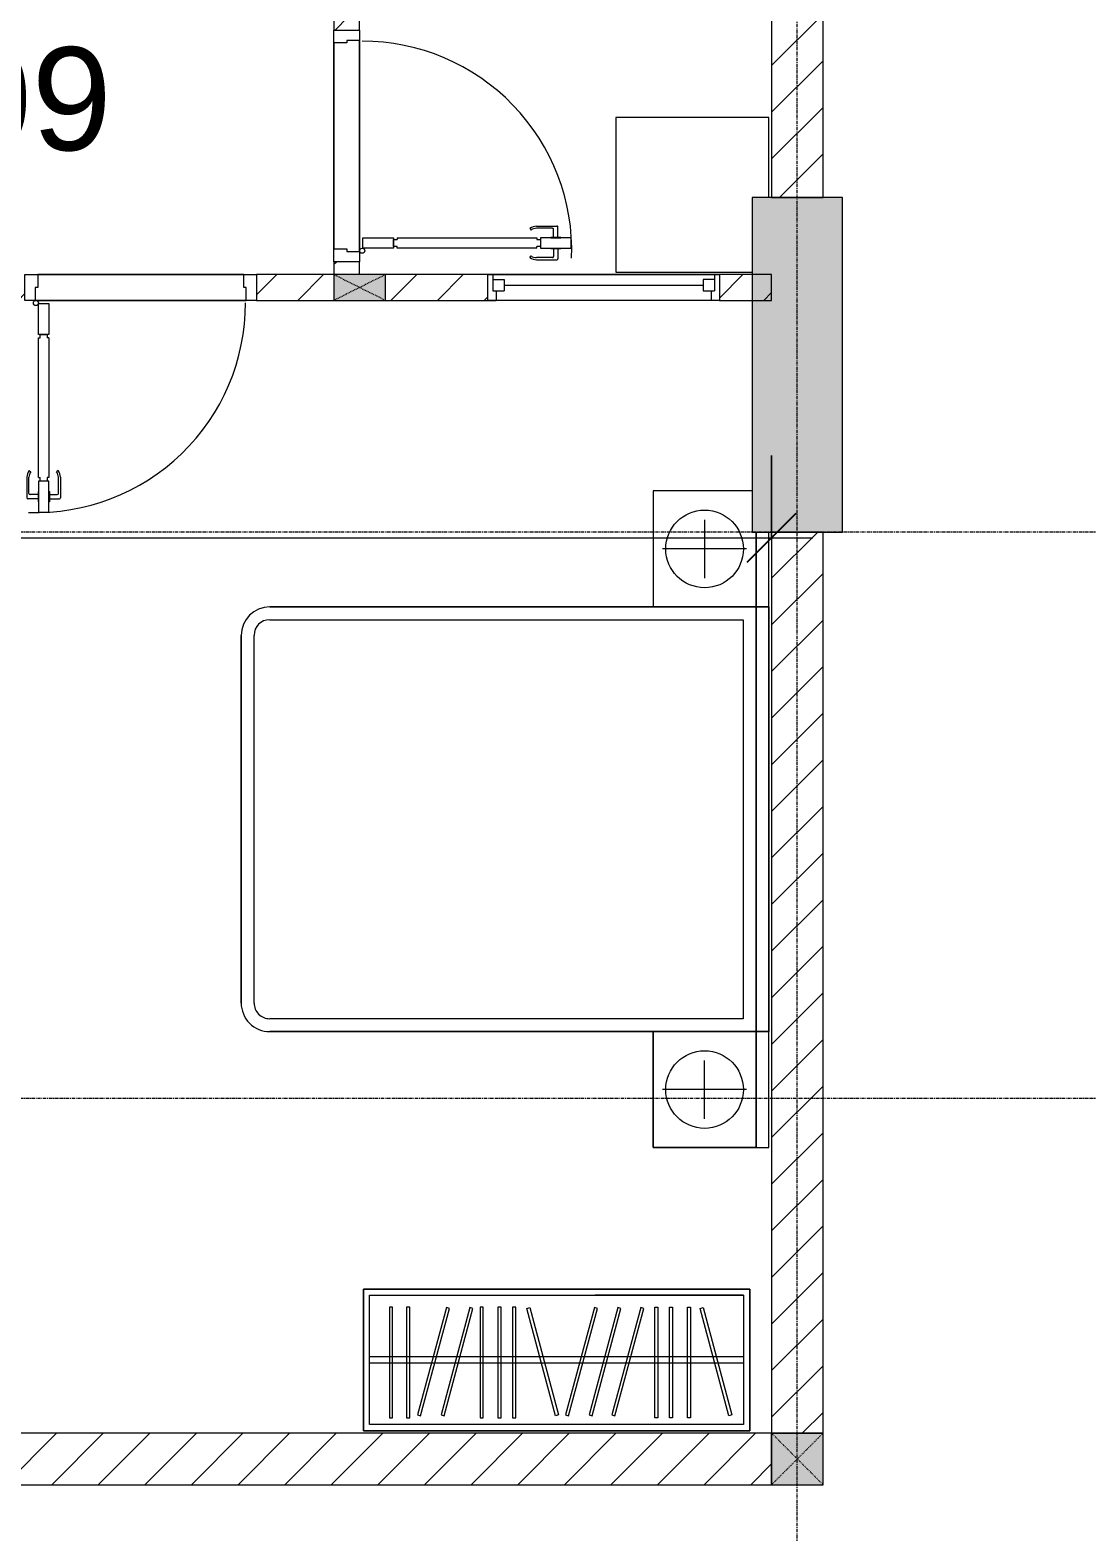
# Model space of a CAD drawing. Header units: millimetres. Extents: x 962 to 239635, y -15958 to 82755.
# Drawn here: x 136123 to 140228, y 35354 to 41187 of the extents above; entities that cross this region are included whole.
import ezdxf

# ---------------------------------------------------------------- set-up
doc = ezdxf.new("R2010")
doc.units = ezdxf.units.MM
doc.linetypes.add('Dash', pattern=[6, 3, -3])
doc.linetypes.add('Grid Line', pattern=[22.225, 12.7, -3.175, 3.175, -3.175])
for name, color, linetype, lineweight in [('0-1', 7, 'Continuous', 5), ('A-ANNO-DIMS', 211, 'Continuous', 9), ('A-ANNO-DIMS-160', 211, 'Continuous', 9), ('A-AREA-IDEN', 2, 'Continuous', 9), ('A-DETL-GENF-1', 9, 'Continuous', 9), ('A-DOOR-1', 254, 'Continuous', 9), ('A-DOOR-2', 9, 'Continuous', 9), ('A-FLOR-1', 250, 'Continuous', 9), ('A-FLOR-2', 9, 'Continuous', 9), ('A-GLAZ-1', 254, 'Continuous', 9), ('A-GLAZ-2', 9, 'Continuous', 9), ('A-WALL', 113, 'Continuous', 9), ('A-WALL-1', 253, 'Continuous', 18), ('A-WALL-2', 9, 'Continuous', 9), ('A-WALL-3', 113, 'Continuous', 18), ('A-WALL-PATT-1', 10, 'Continuous', 9), ('A-WALL-PATT-2', 111, 'Continuous', 9), ('G-IMPT-1', 254, 'Continuous', 9), ('I-FURN-1', 254, 'Continuous', 9), ('S-COLS', 52, 'Continuous', 9), ('S-COLS-1', 52, 'Continuous', 5), ('S-COLS-2', 7, 'Continuous', 18), ('S-COLS-3', 254, 'Continuous', 9), ('S-COLS-4', 253, 'Continuous', 18), ('S-COLS-5', 52, 'Dash', 9), ('S-COLS-6', 52, 'Continuous', 18), ('S-COLS-HDLN', 52, 'Dash', 9), ('S-COLS-HDLN-1', 9, 'Dash', 9), ('S-GRID-1', 1, 'Grid Line', 9)]:
    doc.layers.add(name, color=color, linetype=linetype, lineweight=lineweight)
doc.styles.add('Arial_11', font='arial_0.ttf', dxfattribs={"height": 400})
doc.styles.add('UTM Avo', font='UTM Avo.ttf', dxfattribs={"width": 0.9, "height": 400})
doc.dimstyles.new('1_Dim_chi_tiet_2_5_1', dxfattribs={"dimscale": 304.8, "dimtxt": 399.720379, "dimasz": 0.629921, "dimexe": 0.524934, "dimexo": 0.0625, "dimgap": 0.052493, "dimtad": 1, "dimdec": 0, "dimrnd": 5, "dimzin": 0, "dimdsep": 46, "dimtxsty": 'UTM Avo', "dimblk1": 'OBLIQUE', "dimblk2": 'OBLIQUE', "dimsah": 1, "dimcen": 0.09, "dimdle": 0.524934, "dimazin": 0, "dimtfac": 1, "dimtdec": 4, "dimtix": 1, "dimtmove": 0, "dimatfit": 3, "dimfxl": 1.049869, "dimfxlon": 1, "dimtvp": 1, "dimtolj": 1, "dimtzin": 0, "dimarcsym": 2})
pattern_1 = [(45, (0, 0), (-90.50967, 90.50967), [])]
pattern_2 = [(45, (61750.9, 0), (-90.50967, 90.50967), [])]

# ---------------------------------------------------------------- blocks, each defined once
blk = doc.blocks.new('NCV_TKTC_KET CAU_rvt-1-TKCS_MB TẦNG 2')
at = {"layer": 'S-COLS-1'}
blk.add_hatch(color=256, dxfattribs=at).paths.add_polyline_path([(77527.6, 39236.9), (77527.6, 40536.9), (77177.6, 40536.9), (77177.6, 39236.9)])
at = {"layer": 'A-FLOR-1'}
blk.add_line((77177.6, 40237.8), (75652.6, 40237.8), dxfattribs=at)
at = {"layer": 'S-COLS-2'}
for p, q in [((77527.6, 40536.9), (77177.6, 40536.9)), ((77177.6, 40536.9), (77177.6, 39236.9)), ((77527.6, 39236.9), (77527.6, 40536.9)), ((77177.6, 39236.9), (77527.6, 39236.9))]:
    blk.add_line(p, q, dxfattribs=at)
blk = doc.blocks.new('DOOR_CW_01 CANH MO-PANEL KINH - DIW_01-900x2200-CỬA GỖ VÂN LAMINATE-553375-TKCS_MB TẦNG 2')
at = {"layer": 'A-DETL-GENF-1'}
for p, q in [((-397, -182), (-397, -62)), ((-397, -62), (-357, -62)), ((-357, -62), (-357, -182)), ((-357, -182), (-397, -182)), ((-397, -196), (-391, -196)), ((-397, -738), (-397, -196)), ((-391, -196), (-391, -182)), ((-391, -182), (-363, -182)), ((-363, -182), (-363, -196)), ((-357, -196), (-363, -196)), ((-357, -196), (-357, -738)), ((-442, -737), (-442, -816.5)), ((-434, -799.5), (-434, -737)), ((-433.9, -711.2), (-427.3, -715.8)), ((-397, -738), (-391, -738)), ((-357, -752), (-397, -752)), ((-397, -752), (-397, -872)), ((-391, -752), (-391, -738)), ((-363, -752), (-391, -752)), ((-357, -738), (-363, -738)), ((-363, -738), (-363, -752)), ((-357, -872), (-357, -752)), ((-320.1, -711.2), (-326.7, -715.8)), ((-320, -799.5), (-320, -737)), ((-312, -737), (-312, -816.5)), ((-399, -803.5), (-430, -803.5)), ((-399, -792.2), (-399, -831.8)), ((-397, -792.2), (-399, -792.2)), ((-397, -792.2), (-397, -831.8)), ((-357, -792.2), (-357, -831.8)), ((-357, -792.2), (-355, -792.2)), ((-355, -792.2), (-355, -831.8)), ((-355, -803.5), (-324, -803.5)), ((-399, -820.5), (-438, -820.5)), ((-399, -831.8), (-397, -831.8)), ((-397, -872), (-357, -872)), ((-355, -831.8), (-357, -831.8)), ((-355, -820.5), (-316, -820.5))]:
    blk.add_line(p, q, dxfattribs=at)
blk.add_circle((-407, -60), 10, dxfattribs=at)
for centre, radius, start, end in [((-407, -60), 814, 268, 0), ((-397, -737), 45, 145, 180), ((-397, -737), 37, 145, 180), ((-357, -737), 37, 0, 35), ((-357, -737), 45, 360, 35), ((-438, -816.5), 4, 180, 270), ((-430, -799.5), 4, 180, 270), ((-324, -799.5), 4, 270, 0), ((-316, -816.5), 4, 270, 0)]:
    blk.add_arc(centre, radius, start, end, dxfattribs=at)
at = {"layer": 'A-DOOR-2'}
for p, q in [((-450, -50), (-450, 50)), ((-450, 50), (-400, 50)), ((-400, 50), (-400, 0)), ((400, 0), (400, 50)), ((400, 50), (450, 50)), ((450, 50), (450, -50)), ((-410, -50), (-450, -50)), ((-410, 0), (-410, -50)), ((-400, 0), (-410, 0)), ((-407, -50), (-382, -50)), ((410, 0), (400, 0)), ((410, -50), (410, 0)), ((450, -50), (410, -50))]:
    blk.add_line(p, q, dxfattribs=at)
blk = doc.blocks.new('M_Fixed - 900 x 1400-901190-TKCS_MB TẦNG 2')
at = {"layer": 'A-GLAZ-2'}
for p, q in [((-450, 63), (-431, 63)), ((-431, 63), (-431, 0)), ((431, 63), (431, 0)), ((448.9, 63), (431, 63)), ((-431, 44), (-387, 44)), ((-387, 44), (-387, 0)), ((-387, 22), (387, 22)), ((387, 44), (387, 0)), ((431, 44), (387, 44)), ((-450, -37), (-418, -37)), ((-431, 0), (-387, 0)), ((-418, 0), (-418, -37)), ((387, 0), (431, 0)), ((418, 0), (418, -37)), ((450, -37), (418, -37))]:
    blk.add_line(p, q, dxfattribs=at)
blk = doc.blocks.new('GIUONG NGU-2TAB-1600x2000 - GIUONG NGU-2TAB-1600x2000-V98-TKCS_MB TẦNG 2')
at = {"layer": 'I-FURN-1'}
for p, q in [((458.5, 0), (168.3, 0)), ((458.5, -50), (458.5, 0)), ((2108.2, 0), (458.5, 0)), ((458.5, 0), (458.5, -50)), ((458.5, 0), (2108.2, 0)), ((2108.2, -50), (2108.2, 0)), ((458.5, -50), (168.3, -50)), ((168.3, -50), (458.5, -50)), ((458.5, -50), (168.3, -50)), ((458.5, -450.3), (458.5, -50)), ((2108.2, -50), (458.5, -50)), ((458.5, -50), (458.5, -1938.9)), ((458.5, -50), (2108.2, -50)), ((458.5, -1938.9), (458.5, -50)), ((458.5, -450.3), (458.5, -50)), ((458.5, -50), (2108.2, -50)), ((2558.2, 0), (2108.2, 0)), ((2108.2, 0), (2108.2, -50)), ((2558.2, -50), (2108.2, -50)), ((2108.2, -50), (2108.2, -450.3)), ((2108.2, -1938.9), (2108.2, -50)), ((2108.2, -50), (2558.2, -50)), ((2108.2, -50), (2558.2, -50)), ((2108.2, -450.3), (2108.2, -50)), ((2108.2, -50), (2108.2, -1938.9)), ((2558.2, -50), (2558.2, 0)), ((2558.2, -450.3), (2558.2, -50)), ((2558.2, -50), (2558.2, -450.3)), ((8.5, -65), (8.5, -450.3)), ((8.5, -65), (8.5, -450.3)), ((233.5, -86.8), (233.5, -413.5)), ((508.5, -100), (2058.2, -100)), ((508.5, -1938.9), (508.5, -100)), ((2058.2, -100), (2058.2, -1938.9)), ((2333.2, -86.8), (2333.2, -413.5)), ((120.2, -250.2), (346.8, -250.2)), ((2446.5, -250.2), (2219.8, -250.2)), ((8.5, -450.3), (458.5, -450.3)), ((8.5, -450.3), (458.5, -450.3)), ((2108.2, -450.3), (2558.2, -450.3)), ((2558.2, -450.3), (2108.2, -450.3)), ((1997.1, -2000), (569.6, -2000)), ((569.6, -2050), (1997.1, -2050)), ((1997.1, -2050), (569.6, -2050))]:
    blk.add_line(p, q, dxfattribs=at)
for centre in [(233.5, -250.2), (2333.2, -250.2)]:
    blk.add_circle(centre, 150.7, dxfattribs=at)
for centre, radius, start, end in [((569.6, -1938.9), 111.1, 180, 270), ((569.6, -1938.9), 111.1, 180, 270), ((569.6, -1938.9), 61.1, 180, 270), ((1997.1, -1938.9), 111.1, 270, 360), ((1997.1, -1938.9), 61.1, 270, 0), ((1997.1, -1938.9), 111.1, 270, 0)]:
    blk.add_arc(centre, radius, start, end, dxfattribs=at)
blk = doc.blocks.new('TU QUAN AO-SUITE ROOM_3 - TU QUAN AO-SUITE ROOM_3-885817-TKCS_MB TẦNG 2')
at = {"layer": 'I-FURN-1'}
for p, q in [((0, 0), (-550, 0)), ((-550, 0), (-550, -1500)), ((-550, -1500), (-550, 0)), ((-550, 0), (0, 0)), ((0, -1500), (0, 0)), ((0, 0), (0, -1500)), ((-550, -24), (-550, -576)), ((-526, -24), (-24, -24)), ((-526, -1476), (-526, -24)), ((-526, -24), (-526, -600)), ((-287, -24), (-287, -576)), ((-263, -24), (-263, -576)), ((-24, -24), (-24, -1476)), ((-478.3, -181.1), (-61.3, -69.4)), ((-58.2, -80.9), (-475.2, -192.7)), ((-61.3, -69.4), (-58.2, -80.9)), ((-480.1, -229.7), (-50.1, -229.7)), ((-480.1, -241.7), (-480.1, -229.7)), ((-475.2, -192.7), (-478.3, -181.1)), ((-50.1, -229.7), (-50.1, -241.7)), ((-50.1, -241.7), (-480.1, -241.7)), ((-480.1, -299.2), (-50.1, -299.2)), ((-480.1, -311.2), (-480.1, -299.2)), ((-50.1, -311.2), (-480.1, -311.2)), ((-50.1, -299.2), (-50.1, -311.2)), ((-480.1, -356.4), (-50.1, -356.4)), ((-480.1, -368.4), (-480.1, -356.4)), ((-50.1, -368.4), (-480.1, -368.4)), ((-50.1, -356.4), (-50.1, -368.4)), ((-475.2, -411.5), (-478.3, -423.1)), ((-478.3, -423.1), (-61.3, -534.9)), ((-58.2, -523.3), (-475.2, -411.5)), ((-475.2, -500.3), (-478.3, -511.9)), ((-478.3, -511.9), (-61.3, -623.6)), ((-58.2, -612.1), (-475.2, -500.3)), ((-61.3, -534.9), (-58.2, -523.3)), ((-287, -576), (-287, -1476)), ((-263, -576), (-263, -1476)), ((-526, -1476), (-526, -600)), ((-475.2, -591.5), (-478.3, -603.1)), ((-478.3, -603.1), (-61.3, -714.9)), ((-58.2, -703.3), (-475.2, -591.5)), ((-61.3, -623.6), (-58.2, -612.1)), ((-478.3, -853.9), (-61.3, -742.1)), ((-58.2, -753.7), (-475.2, -865.5)), ((-61.3, -714.9), (-58.2, -703.3)), ((-61.3, -742.1), (-58.2, -753.7)), ((-475.2, -865.5), (-478.3, -853.9)), ((-480.1, -908.6), (-480.1, -920.6)), ((-480.1, -908.6), (-480.1, -920.6)), ((-50.1, -908.6), (-480.1, -908.6)), ((-480.1, -920.6), (-50.1, -920.6)), ((-50.1, -920.6), (-50.1, -908.6)), ((-480.1, -965.8), (-480.1, -977.8)), ((-480.1, -965.8), (-480.1, -977.8)), ((-50.1, -965.8), (-480.1, -965.8)), ((-480.1, -977.8), (-50.1, -977.8)), ((-50.1, -977.8), (-50.1, -965.8)), ((-480.1, -1035.3), (-480.1, -1047.3)), ((-480.1, -1035.3), (-480.1, -1047.3)), ((-50.1, -1035.3), (-480.1, -1035.3)), ((-480.1, -1047.3), (-50.1, -1047.3)), ((-50.1, -1047.3), (-50.1, -1035.3)), ((-475.2, -1075.3), (-478.3, -1086.9)), ((-478.3, -1086.9), (-61.3, -1198.6)), ((-58.2, -1187.1), (-475.2, -1075.3)), ((-475.2, -1166.5), (-478.3, -1178.1)), ((-58.2, -1278.3), (-475.2, -1166.5)), ((-478.3, -1178.1), (-61.3, -1289.9)), ((-61.3, -1198.6), (-58.2, -1187.1)), ((-61.3, -1289.9), (-58.2, -1278.3)), ((-480.1, -1320.5), (-480.1, -1332.5)), ((-480.1, -1320.5), (-480.1, -1332.5)), ((-50.1, -1320.5), (-480.1, -1320.5)), ((-480.1, -1332.5), (-50.1, -1332.5)), ((-50.1, -1332.5), (-50.1, -1320.5)), ((-480.1, -1386.9), (-480.1, -1398.9)), ((-480.1, -1386.9), (-480.1, -1398.9)), ((-50.1, -1386.9), (-480.1, -1386.9)), ((-480.1, -1398.9), (-50.1, -1398.9)), ((-50.1, -1398.9), (-50.1, -1386.9)), ((-550, -1500), (0, -1500)), ((0, -1500), (-550, -1500)), ((-24, -1476), (-526, -1476))]:
    blk.add_line(p, q, dxfattribs=at)
blk = doc.blocks.new('MAY GIAT - MAY GIAT_dwg-V15-TKCS_MB TẦNG 2')
at = {"layer": 'G-IMPT-1'}
blk.add_line((315, 596.6), (5, 596.6), dxfattribs=at)
at = {"layer": 'G-IMPT-1', "flags": 128}
blk.add_lwpolyline([(5, 596.6), (5, 2.3), (605, 2.3), (605, 531.6)], dxfattribs=at)
blk = doc.blocks.new('MAY GIAT - MAY GIAT-V100-TKCS_MB TẦNG 2')
at = {"layer": 'I-FURN-1'}
for p, q in [((5, 596.6), (5, 2.3)), ((315, 596.6), (5, 596.6)), ((605, 2.3), (605, 531.6)), ((5, 2.3), (605, 2.3))]:
    blk.add_line(p, q, dxfattribs=at)
blk.add_blockref('MAY GIAT - MAY GIAT_dwg-V15-TKCS_MB TẦNG 2', (0, 0))
blk = doc.blocks.new('G1_SOF - BO TRU - 100x200-745959-TKCS_MB TẦNG 2')
at = {"layer": 'S-COLS'}
blk.add_hatch(color=256, dxfattribs=at).paths.add_polyline_path([(-50, 100), (-50, -100), (50, -100), (50, 100)])
at = {"layer": 'S-COLS-4'}
for p, q in [((50, 100), (-50, 100)), ((-50, 100), (-50, -100)), ((50, -100), (50, 100)), ((-50, -100), (50, -100))]:
    blk.add_line(p, q, dxfattribs=at)
at = {"layer": 'S-COLS-HDLN-1'}
for p, q in [((50, 100), (-50, -100)), ((-50, 100), (50, -100))]:
    blk.add_line(p, q, dxfattribs=at)
blk = doc.blocks.new('DOOR_CW_01 CANH MO-PANEL KINH - DIG_01-900x2200-CỬA NHÔM KÍNH-901215-TKCS_MB TẦNG 2')
at = {"layer": 'A-DETL-GENF-1'}
for p, q in [((-397, -182), (-397, -62)), ((-397, -62), (-357, -62)), ((-357, -62), (-357, -182)), ((-357, -182), (-397, -182)), ((-397, -196), (-391, -196)), ((-397, -738), (-397, -196)), ((-391, -196), (-391, -182)), ((-391, -182), (-363, -182)), ((-363, -182), (-363, -196)), ((-357, -196), (-363, -196)), ((-357, -196), (-357, -738)), ((-442, -737), (-442, -816.5)), ((-434, -799.5), (-434, -737)), ((-433.9, -711.2), (-427.3, -715.8)), ((-397, -738), (-391, -738)), ((-357, -752), (-397, -752)), ((-397, -752), (-397, -872)), ((-391, -752), (-391, -738)), ((-363, -752), (-391, -752)), ((-357, -738), (-363, -738)), ((-363, -738), (-363, -752)), ((-357, -872), (-357, -752)), ((-320.1, -711.2), (-326.7, -715.8)), ((-320, -799.5), (-320, -737)), ((-312, -737), (-312, -816.5)), ((-399, -803.5), (-430, -803.5)), ((-399, -792.2), (-399, -831.8)), ((-397, -792.2), (-399, -792.2)), ((-397, -792.2), (-397, -831.8)), ((-357, -792.2), (-357, -831.8)), ((-357, -792.2), (-355, -792.2)), ((-355, -792.2), (-355, -831.8)), ((-355, -803.5), (-324, -803.5)), ((-399, -820.5), (-438, -820.5)), ((-399, -831.8), (-397, -831.8)), ((-397, -872), (-357, -872)), ((-355, -831.8), (-357, -831.8)), ((-355, -820.5), (-316, -820.5))]:
    blk.add_line(p, q, dxfattribs=at)
blk.add_circle((-407, -60), 10, dxfattribs=at)
for centre, radius, start, end in [((-407, -60), 814, 268, 0), ((-397, -737), 45, 145, 180), ((-397, -737), 37, 145, 180), ((-357, -737), 37, 0, 35), ((-357, -737), 45, 360, 35), ((-438, -816.5), 4, 180, 270), ((-430, -799.5), 4, 180, 270), ((-324, -799.5), 4, 270, 0), ((-316, -816.5), 4, 270, 0)]:
    blk.add_arc(centre, radius, start, end, dxfattribs=at)
at = {"layer": 'A-DOOR-2'}
for p, q in [((-450, -50), (-450, 50)), ((-450, 50), (-400, 50)), ((-400, 50), (-400, 0)), ((400, 0), (400, 50)), ((400, 50), (450, 50)), ((450, 50), (450, -50)), ((-410, -50), (-450, -50)), ((-410, 0), (-410, -50)), ((-400, 0), (-410, 0)), ((-407, -50), (-382, -50)), ((410, 0), (400, 0)), ((410, -50), (410, 0)), ((450, -50), (410, -50))]:
    blk.add_line(p, q, dxfattribs=at)
blk = doc.blocks.new('NCV_TKTC_TANG 2_rvt-1-TKCS_MB TẦNG 2')
at = {"layer": 'A-WALL-PATT-1'}
h = blk.add_hatch(dxfattribs=at)
h.set_pattern_fill('FP_1', color=256, style=0, pattern_type=2)
h.set_pattern_definition(pattern_1)
h.paths.add_polyline_path([(75652.6, 40236.9), (75652.6, 40286.9), (75552.6, 40286.9), (75552.6, 40236.9)])
h.paths.add_polyline_path([(75552.6, 41186.9), (75652.6, 41186.9), (75652.6, 41236.9), (75552.6, 41236.9)])
h = blk.add_hatch(dxfattribs=at)
h.set_pattern_fill('FP_1', color=256, style=0, pattern_type=2)
h.set_pattern_definition(pattern_1)
h.paths.add_polyline_path([(77050.5, 40136.9), (77252.6, 40136.9), (77252.6, 40236.9), (77050.5, 40236.9)])
h.paths.add_polyline_path([(76150.5, 40136.9), (76150.5, 40236.9), (75752.6, 40236.9), (75752.6, 40136.9)])
h.paths.add_polyline_path([(75552.6, 40136.9), (75552.6, 40236.9), (75252.5, 40236.9), (75252.5, 40136.9), (75459.2, 40136.9)])
h.paths.add_polyline_path([(74252.6, 40136.9), (74352.5, 40136.9), (74352.5, 40236.9), (74050.9, 40236.9), (74050.9, 40136.9), (74152.6, 40136.9)])
h.paths.add_polyline_path([(73041.1, 40136.9), (73250.9, 40136.9), (73250.9, 40236.9), (72452.6, 40236.9), (72452.6, 40136.9)])
at = {"layer": 'A-FLOR-2'}
for p, q in [((75552.6, 40336.9), (75552.6, 41136.9)), ((75552.6, 41136.9), (75552.6, 40336.9)), ((75652.6, 40326.9), (75652.6, 41146.9)), ((74402.5, 40236.9), (75202.5, 40236.9)), ((75202.5, 40236.9), (74402.5, 40236.9)), ((75212.5, 40136.9), (74392.5, 40136.9)), ((74392.5, 40136.9), (75212.5, 40136.9))]:
    blk.add_line(p, q, dxfattribs=at)
at = {"layer": 'A-WALL-1'}
for p, q in [((75552.6, 41236.9), (75552.6, 41186.9)), ((75552.6, 41186.9), (75652.6, 41186.9)), ((75652.6, 41186.9), (75652.6, 41236.9)), ((75552.6, 40286.9), (75552.6, 40236.9)), ((75652.6, 40286.9), (75552.6, 40286.9)), ((75652.6, 40236.9), (75652.6, 40286.9)), ((75552.6, 40236.9), (75252.5, 40236.9)), ((75252.5, 40236.9), (75252.5, 40136.9)), ((76150.5, 40236.9), (75752.6, 40236.9)), ((76150.5, 40136.9), (76150.5, 40236.9)), ((77252.6, 40236.9), (77050.5, 40236.9)), ((77050.5, 40236.9), (77050.5, 40136.9)), ((77252.6, 40136.9), (77252.6, 40236.9)), ((75252.5, 40136.9), (75552.6, 40136.9)), ((75752.6, 40136.9), (76150.5, 40136.9)), ((77050.5, 40136.9), (77252.6, 40136.9))]:
    blk.add_line(p, q, dxfattribs=at)
at = {"layer": 'A-WALL-2'}
for p, q in [((75552.6, 40336.9), (75552.6, 41136.9)), ((75652.6, 41146.9), (75652.6, 40326.9)), ((74402.5, 40236.9), (75202.5, 40236.9)), ((76150.5, 40236.9), (77050.5, 40236.9)), ((75212.5, 40136.9), (74392.5, 40136.9)), ((77050.5, 40136.9), (76150.5, 40136.9))]:
    blk.add_line(p, q, dxfattribs=at)
at = {"layer": 'A-DOOR-1', "rotation": 89.99999999999892}
blk.add_blockref('DOOR_CW_01 CANH MO-PANEL KINH - DIG_01-900x2200-CỬA NHÔM KÍNH-901215-TKCS_MB TẦNG 2', (75602.6, 40736.9), dxfattribs=at)
at = {"layer": 'A-DOOR-1'}
blk.add_blockref('DOOR_CW_01 CANH MO-PANEL KINH - DIW_01-900x2200-CỬA GỖ VÂN LAMINATE-553375-TKCS_MB TẦNG 2', (74802.5, 40186.9), dxfattribs=at)
at = {"layer": 'A-GLAZ-1'}
blk.add_blockref('M_Fixed - 900 x 1400-901190-TKCS_MB TẦNG 2', (76600.5, 40173.9), dxfattribs=at)
at = {"layer": 'I-FURN-1'}
for name, p, rotation in [('MAY GIAT - MAY GIAT-V100-TKCS_MB TẦNG 2', (76645.9, 40851.9), 269.9999999999998), ('GIUONG NGU-2TAB-1600x2000 - GIUONG NGU-2TAB-1600x2000-V98-TKCS_MB TẦNG 2', (77242.6, 39405.2), 270.0000000000005), ('TU QUAN AO-SUITE ROOM_3 - TU QUAN AO-SUITE ROOM_3-885817-TKCS_MB TẦNG 2', (77167.6, 35746.9), 269.9999999999996)]:
    blk.add_blockref(name, p, dxfattribs=dict(at, rotation=rotation))
at = {"layer": 'S-COLS-3', "rotation": 269.9999999999993}
blk.add_blockref('G1_SOF - BO TRU - 100x200-745959-TKCS_MB TẦNG 2', (75652.6, 40186.9), dxfattribs=at)
blk = doc.blocks.new('G1_SOF - BO TRU - 200x200-3052400-TKCS_MB TẦNG 2')
at = {"layer": 'S-COLS-HDLN'}
for p, q in [((-100, 100), (100, -100)), ((100, 100), (-100, -100))]:
    blk.add_line(p, q, dxfattribs=at)
blk = doc.blocks.new('DIMBLOCK272-TKCS_MB TẦNG 2')
at = {"layer": 'A-ANNO-DIMS-160'}
for p, q in [((131003.5, 39534.8), (131003.5, 39054.8)), ((131003.5, 39214.8), (131003.5, 39534.8)), ((139003.5, 39534.8), (139003.5, 39054.8)), ((139003.5, 39214.8), (139003.5, 39534.8)), ((130843.5, 39214.8), (139163.5, 39214.8))]:
    blk.add_line(p, q, dxfattribs=at)
at = {"layer": 'A-ANNO-DIMS-160', "lineweight": 25}
for p, q in [((131003.5, 39214.8), (131099.5, 39310.8)), ((139003.5, 39214.8), (139099.5, 39310.8)), ((131003.5, 39214.8), (130907.5, 39118.8)), ((139003.5, 39214.8), (138907.5, 39118.8))]:
    blk.add_line(p, q, dxfattribs=at)
at = {"layer": 'A-ANNO-DIMS-160', "color": 0, "insert": (134455.7, 39734.4), "char_height": 400, "width": 1314.636, "attachment_point": 1, "line_spacing_factor": 1.110334, "style": 'UTM Avo'}
blk.add_mtext('8000', dxfattribs=at)
blk = doc.blocks.new('_Oblique')
at = {"color": 0, "linetype": 'ByBlock', "lineweight": -2}
blk.add_line((-0.5, -0.5), (0.5, 0.5), dxfattribs=at)

msp = doc.modelspace()

# ---------------------------------------------------------------- hatches: boundary and pattern name
at = {"layer": 'A-WALL-PATT-2'}
h = msp.add_hatch(dxfattribs=at)
h.set_pattern_fill('FP_1', color=256, style=0, pattern_type=2)
h.set_pattern_definition(pattern_2)
h.paths.add_polyline_path([(139203.5, 40536.9), (139203.5, 43837), (139003.5, 43837), (139003.5, 40536.9)])
h = msp.add_hatch(dxfattribs=at)
h.set_pattern_fill('FP_1', color=256, style=0, pattern_type=2)
h.set_pattern_definition(pattern_2)
h.paths.add_polyline_path([(139203.5, 35737.4), (139203.5, 39236.9), (139003.5, 39236.9), (139003.5, 35737.4)])
h = msp.add_hatch(dxfattribs=at)
h.set_pattern_fill('FP_1', color=256, style=0, pattern_type=2)
h.set_pattern_definition(pattern_2)
h.paths.add_polyline_path([(138822.2, 35537.4), (139003.5, 35537.4), (139003.5, 35737.4), (136003.8, 35737.4), (136003.8, 35537.4)])
h.paths.add_polyline_path([(135803.8, 35537.4), (135803.8, 35737.4), (133853.5, 35737.4), (133853.5, 35537.4), (135598.1, 35537.4)])
h.paths.add_polyline_path([(127603.8, 35537.4), (127603.8, 35737.4), (122803.5, 35737.4), (122803.5, 35537.4), (127537.6, 35537.4)])
h.paths.add_polyline_path([(127953.5, 35537.4), (127953.5, 35737.4), (127803.8, 35737.4), (127803.8, 35537.4)])
h.paths.add_polyline_path([(129043.5, 35537.4), (130803.5, 35537.4), (130803.5, 35737.4), (129043.5, 35737.4)])
h.paths.add_polyline_path([(132373.9, 35537.4), (132763.5, 35537.4), (132763.5, 35737.4), (131003.5, 35737.4), (131003.5, 35537.4)])
h.paths.add_polyline_path([(120843.5, 35537.4), (122603.5, 35537.4), (122603.5, 35737.4), (120843.5, 35737.4)])
h.paths.add_polyline_path([(119477.2, 35537.4), (119753.5, 35537.4), (119753.5, 35737.4), (118403.5, 35737.4), (118403.5, 35537.4), (118671.2, 35537.4)])
h.paths.add_polyline_path([(117865.2, 35537.4), (118203.5, 35537.4), (118203.5, 35737.4), (114603.5, 35737.4), (114603.5, 35537.4), (116253.1, 35537.4)])
h.paths.add_polyline_path([(113028.9, 35537.4), (113163.5, 35537.4), (113163.5, 35737.4), (111403.8, 35737.4), (111403.8, 35537.4), (111416.8, 35537.4)])
h.paths.add_polyline_path([(114403.5, 35537.4), (114403.5, 35737.4), (114253.5, 35737.4), (114253.5, 35537.4)])
h.paths.add_polyline_path([(111203.8, 35537.4), (111203.8, 35737.4), (106403.5, 35737.4), (106403.5, 35537.4), (110610.8, 35537.4)])
at = {"layer": 'S-COLS-1'}
msp.add_hatch(color=256, dxfattribs=at).paths.add_polyline_path([(139203.5, 35537.4), (139203.5, 35737.4), (139003.5, 35737.4), (139003.5, 35537.4)])

# ---------------------------------------------------------------- linework, layer by layer
at = {"layer": 'A-WALL'}
for p, q in [((139003.5, 35737.4), (139203.5, 35737.4)), ((139003.5, 35537.4), (139003.5, 35737.4))]:
    msp.add_line(p, q, dxfattribs=at)
at = {"layer": 'A-WALL-3'}
for p, q in [((139003.5, 43837), (139003.5, 40536.9)), ((139203.5, 40536.9), (139203.5, 43837)), ((139003.5, 40536.9), (139203.5, 40536.9)), ((139003.5, 39236.9), (139003.5, 35737.4)), ((139203.5, 39236.9), (139003.5, 39236.9)), ((139203.5, 35737.4), (139203.5, 39236.9)), ((139003.5, 35737.4), (136003.8, 35737.4)), ((136003.8, 35537.4), (139003.5, 35537.4))]:
    msp.add_line(p, q, dxfattribs=at)
at = {"layer": 'S-COLS'}
for p, q in [((139203.5, 35737.4), (139003.5, 35737.4)), ((139003.5, 35737.4), (139003.5, 35537.4))]:
    msp.add_line(p, q, dxfattribs=at)
at = {"layer": 'S-COLS-6'}
for p, q in [((139203.5, 35537.4), (139203.5, 35737.4)), ((139003.5, 35537.4), (139203.5, 35537.4))]:
    msp.add_line(p, q, dxfattribs=at)
at = {"layer": 'S-GRID-1'}
for p, q in [((139103.5, 19351.6), (139103.5, 76542.3)), ((189415.6, 39236.9), (96253.4, 39236.9)), ((189415.6, 37036.9), (96253.4, 37036.9))]:
    msp.add_line(p, q, dxfattribs=at)

# ---------------------------------------------------------------- block references
at = {"layer": '0-1'}
for name in ['NCV_TKTC_KET CAU_rvt-1-TKCS_MB TẦNG 2', 'NCV_TKTC_TANG 2_rvt-1-TKCS_MB TẦNG 2']:
    msp.add_blockref(name, (61750.9, 0), dxfattribs=at)
at = {"layer": 'S-COLS-5'}
msp.add_blockref('G1_SOF - BO TRU - 200x200-3052400-TKCS_MB TẦNG 2', (139103.5, 35637.4), dxfattribs=at)

# ---------------------------------------------------------------- texts
at = {"layer": 'A-AREA-IDEN', "insert": (135322.4, 40714.5), "char_height": 400, "width": 2233.6, "attachment_point": 8, "line_spacing_factor": 0.936439, "style": 'Arial_11'}
msp.add_mtext('\\pt8,16,24,32,40,48,56,64,72,80,88,96,104,112,120,128,136,144,152,160,168,176,184,192,200,208,216,224,232,240,248,256;A2.02.09', dxfattribs=at)

# ---------------------------------------------------------------- dimensions: what is measured, and where the dimension line sits
at = {"layer": 'A-ANNO-DIMS'}
dim = msp.add_linear_dim(base=(139003.5, 39214.8), p1=(131003.5, 39534.8), p2=(139003.5, 39534.8), dimstyle='1_Dim_chi_tiet_2_5_1', override={"dimpost": '<>', "dimfxl": 8000}, dxfattribs=at)
dim.commit()
dim.dimension.update_dxf_attribs({"geometry": 'DIMBLOCK272-TKCS_MB TẦNG 2', "text_midpoint": (135003.5, 39437.8)})

doc.saveas('drawing.dxf')
